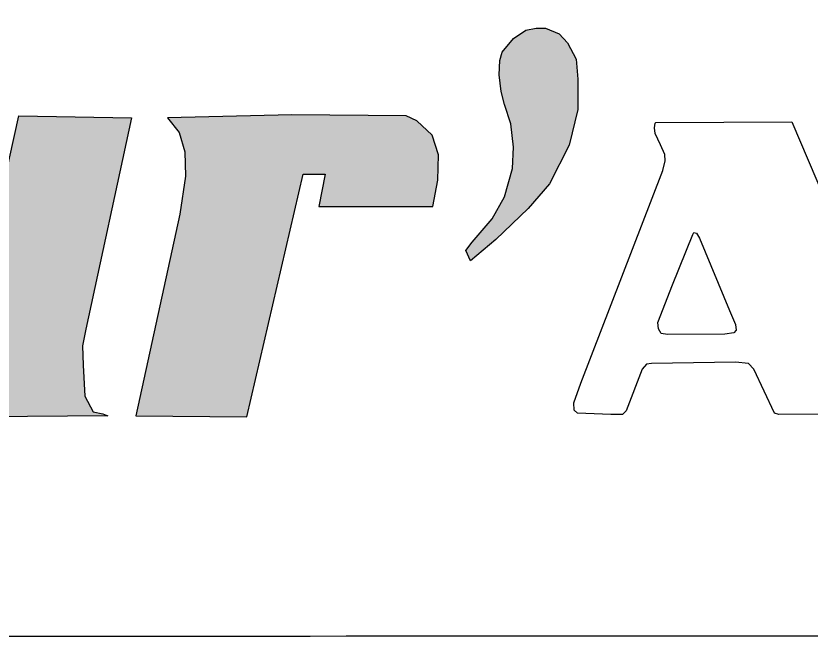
# Paper-space layout 'TOP_A1_00200_01-01-2017_MODELE' of a CAD drawing. Header units: millimetres. Extents: x -52 to 293, y -3 to 294.
# Drawn here: x 208.6 to 216.42, y 115.1 to 121.21 of the extents above; entities that cross this region are included whole.
import ezdxf

# ---------------------------------------------------------------- set-up
doc = ezdxf.new("R2010")
doc.units = ezdxf.units.MM
doc.header["$LTSCALE"] = 2
doc.layers.add('CALQUE_7', color=4, linetype='Continuous')
doc.layers.add('CARTOUCHE', color=7, linetype='Continuous')

# ---------------------------------------------------------------- blocks, each defined once
blk = doc.blocks.new('A$C581E6685')
at = {"layer": 'CALQUE_7'}
for color, points in [(32, [(-29.802, 7.272), (-29.612, 7.497), (-29.414, 7.633), (-29.243, 7.666), (-29.091, 7.666), (-28.865, 7.576), (-28.731, 7.429), (-28.589, 7.159), (-28.562, 6.831), (-28.562, 6.334), (-28.703, 5.748), (-29.025, 5.116), (-29.375, 4.709), (-29.905, 4.201), (-30.321, 3.851), (-30.398, 4.021), (-30.294, 4.157), (-29.962, 4.54), (-29.763, 4.902), (-29.63, 5.364), (-29.612, 5.714), (-29.659, 6.098), (-29.763, 6.413), (-29.819, 6.63), (-29.849, 6.901), (-29.837, 7.139)]), (142, [(-39.971, 6.229), (-38.138, 6.229), (-38.994, 2.237), (-38.606, 2.237), (-37.724, 6.229), (-35.876, 6.196), (-36.626, 2.732), (-36.679, 2.461), (-36.666, 2.141), (-36.639, 1.631), (-36.505, 1.376), (-36.345, 1.344), (-36.265, 1.312), (-40.227, 1.28), (-40.507, 1.359), (-40.655, 1.503), (-40.788, 1.743), (-40.841, 2.062), (-40.828, 2.478), (-40.091, 5.749)]), (142, [(-35.284, 6.197), (-35.097, 5.958), (-35.002, 5.638), (-34.989, 5.239), (-35.083, 4.617), (-35.806, 1.313), (-33.985, 1.296), (-33.063, 5.272), (-32.701, 5.272), (-32.807, 4.744), (-30.934, 4.744), (-30.853, 5.176), (-30.841, 5.59), (-30.948, 5.91), (-31.201, 6.149), (-31.376, 6.229), (-33.249, 6.245)])]:
    blk.add_hatch(color=color, dxfattribs=at).paths.add_polyline_path(points)
at = {"layer": 'CALQUE_7', "color": 32}
blk.add_lwpolyline([(-29.802, 7.272), (-29.612, 7.497), (-29.414, 7.633), (-29.242, 7.666), (-29.091, 7.666), (-28.865, 7.576), (-28.731, 7.429), (-28.589, 7.159), (-28.561, 6.831), (-28.561, 6.335), (-28.703, 5.748), (-29.025, 5.116), (-29.375, 4.709), (-29.905, 4.201), (-30.321, 3.851), (-30.398, 4.021), (-30.293, 4.157), (-29.962, 4.54), (-29.763, 4.902), (-29.63, 5.364), (-29.612, 5.714), (-29.659, 6.098), (-29.763, 6.413), (-29.819, 6.63), (-29.849, 6.901), (-29.837, 7.139)], close=True, dxfattribs=at)
at = {"layer": 'CALQUE_7', "color": 142}
for points in [[(-39.971, 6.229), (-38.138, 6.229), (-38.994, 2.238), (-38.606, 2.238), (-37.723, 6.229), (-35.876, 6.196), (-36.625, 2.733), (-36.679, 2.461), (-36.665, 2.141), (-36.639, 1.631), (-36.505, 1.376), (-36.345, 1.344), (-36.263, 1.312), (-40.225, 1.28), (-40.507, 1.359), (-40.654, 1.503), (-40.788, 1.743), (-40.841, 2.062), (-40.828, 2.478), (-40.091, 5.749)], [(-35.284, 6.197), (-35.096, 5.958), (-35.002, 5.638), (-34.989, 5.239), (-35.083, 4.617), (-35.806, 1.313), (-33.985, 1.296), (-33.062, 5.272), (-32.701, 5.272), (-32.807, 4.744), (-30.934, 4.744), (-30.853, 5.176), (-30.841, 5.59), (-30.947, 5.91), (-31.201, 6.149), (-31.376, 6.229), (-33.249, 6.245)], [(-27.011, 3.458), (-26.677, 4.286), (-26.66, 4.318), (-26.616, 4.307), (-26.564, 4.223), (-26.072, 3.04), (-25.975, 2.809), (-25.966, 2.716), (-26.001, 2.673), (-26.151, 2.652), (-27.09, 2.642), (-27.195, 2.663), (-27.24, 2.737), (-27.248, 2.841)]]:
    blk.add_lwpolyline(points, close=True, dxfattribs=at)
blk.add_lwpolyline([(-23.139, 1.343), (-25.264, 1.333), (-25.334, 1.354), (-25.677, 2.076), (-25.764, 2.171), (-25.975, 2.192), (-27.353, 2.171), (-27.432, 2.16), (-27.503, 2.076), (-27.767, 1.395), (-27.827, 1.333), (-28.021, 1.333), (-28.565, 1.354), (-28.619, 1.406), (-28.627, 1.522), (-28.513, 1.846), (-27.169, 5.333), (-27.126, 5.49), (-27.134, 5.596), (-27.204, 5.752), (-27.292, 5.94), (-27.301, 6.035), (-27.292, 6.109), (-27.284, 6.119), (-25.053, 6.13), (-23.447, 2.359)], dxfattribs=at)

psp = doc.layouts.new('TOP_A1_00200_01-01-2017_MODELE')

# ---------------------------------------------------------------- linework, layer by layer
at = {"layer": 'CARTOUCHE'}
psp.add_rational_spline([(193.9931, 140.7359), (193.9931, 129.8447), (193.9931, 118.9535), (193.9931, 115.1135), (197.8331, 115.1135), (243.3724, 115.1135), (288.9116, 115.1135), (292.7516, 115.1135), (292.7516, 118.9535), (292.7516, 129.8447), (292.7516, 140.7359), (292.7516, 144.5759), (288.9116, 144.5759), (243.3724, 144.5759), (197.8331, 144.5759), (193.9931, 144.5759), (193.9931, 140.7359)], [1, 1, 1, 0.707106781187, 1, 1, 1, 0.707106781187, 1, 1, 1, 0.707106781187, 1, 1, 1, 0.707106781187, 1], degree=2, knots=[0, 0, 0, 1, 1, 2.570796, 2.570796, 3.570796, 3.570796, 5.141593, 5.141593, 6.141593, 6.141593, 7.712389, 7.712389, 8.712389, 8.712389, 10.283185, 10.283185, 10.283185], dxfattribs=at)

# ---------------------------------------------------------------- block references
at = {"layer": 'CARTOUCHE', "xscale": 0.6, "yscale": 0.6, "zscale": 0.6}
psp.add_blockref('A$C581E6685', (231.2638, 116.4941), dxfattribs=at)

doc.saveas('drawing.dxf')
